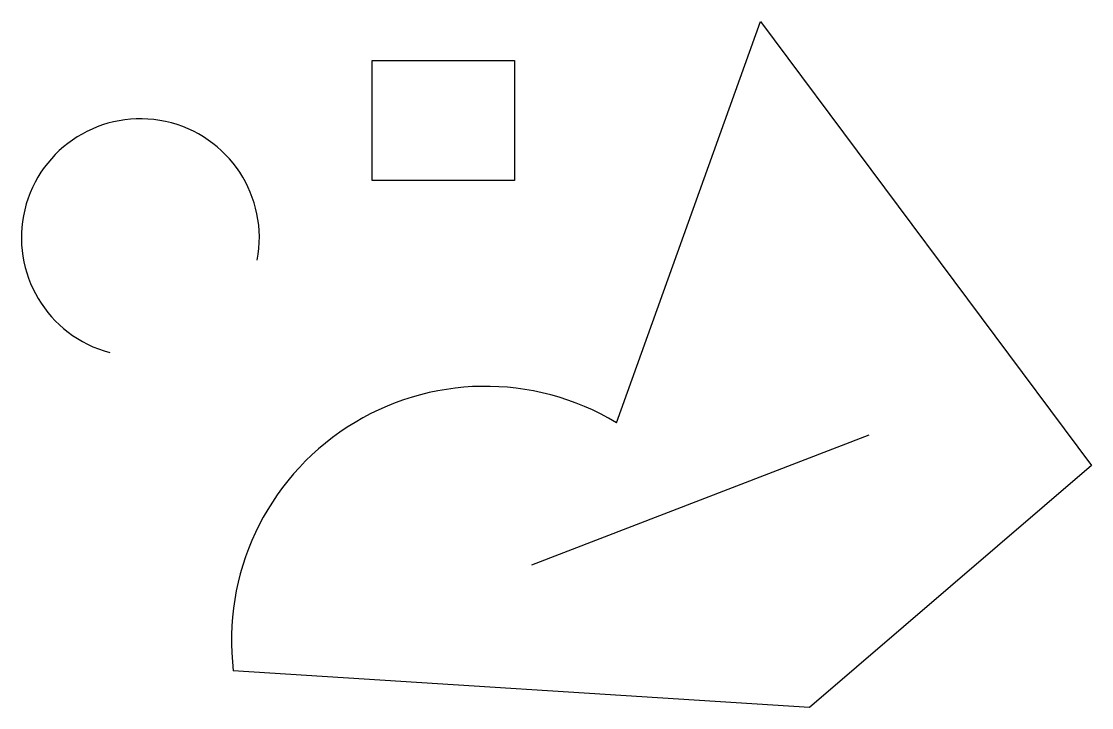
# Model space of a CAD drawing. Extents: x 4.3 to 11.88, y 12.13 to 16.99.
import ezdxf

# ---------------------------------------------------------------- set-up
doc = ezdxf.new("R2010")
doc.units = 0
doc.layers.add('LAYER_1', color=7, linetype='CONTINUOUS')

msp = doc.modelspace()

# ---------------------------------------------------------------- linework, layer by layer
at = {"layer": 'LAYER_1'}
for points in [[(8.515, 14.1473), (9.5345, 16.9888), (11.8771, 13.8436), (9.8815, 12.1301), (5.8037, 12.3904)], [(7.9168, 13.1412), (10.3028, 14.0603)]]:
    msp.add_lwpolyline(points, dxfattribs=at)
msp.add_lwpolyline([(6.7857, 16.7113), (7.7931, 16.7113), (7.7931, 15.863), (6.7857, 15.863)], close=True, dxfattribs=at)
for centre, radius, start, end in [((5.1461, 15.4572), 0.8419, 349.06344, 255.12174), ((7.5879, 12.6075), 1.7974, 58.94826, 186.93822)]:
    msp.add_arc(centre, radius, start, end, dxfattribs=at)

doc.saveas('drawing.dxf')
